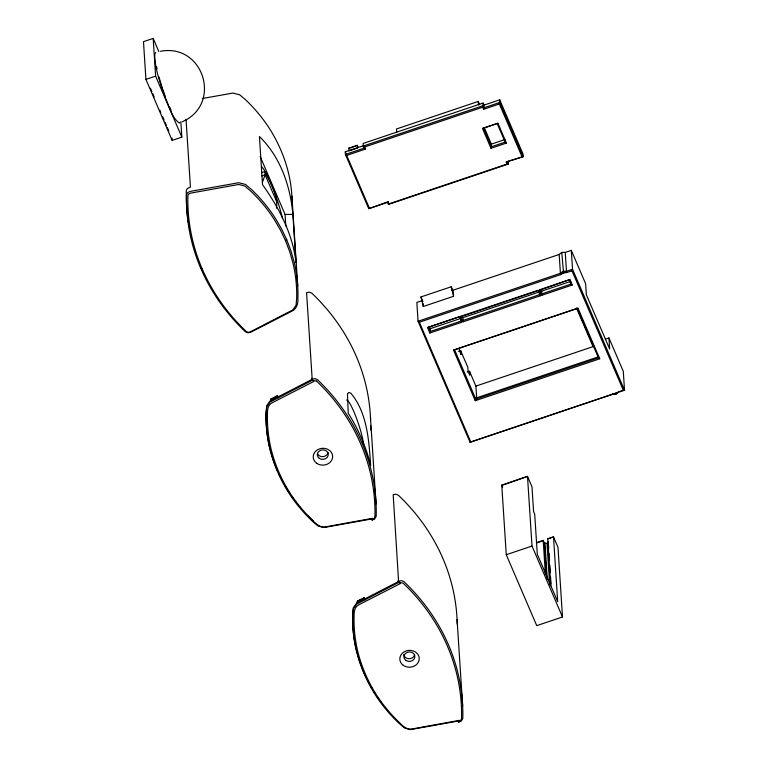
<?xml version="1.0" encoding="UTF-8"?>
<svg xmlns="http://www.w3.org/2000/svg" width="768" height="768" viewBox="0 0 768 768"><rect width="100%" height="100%" fill="white"/><g stroke="black" fill="none" stroke-linecap="round" stroke-linejoin="round"><path stroke-width="1.15" d="M540.634 294.672L540.269 295.814L463.018 321.84L462.941 317.674L461.107 316.646L461.52 322.339L429.869 333.005L427.517 327.533L459.168 316.867L460.838 318.346L461.434 316.502L537.754 290.794L539.587 291.821L540.182 289.978L569.856 279.581L572.208 285.053L541.766 295.306L540.634 294.672L539.856 290.122L541.68 291.149L570.758 281.357M541.766 295.306L541.68 291.149M270.595 401.309L270.749 399.072L277.498 395.606L278.438 397.795M357.197 603.379L357.35 601.142L364.099 597.686L365.04 599.875M276.432 208.224C278.659 195.024 270.154 183.043 264.893 171.552L261.523 172.685M544.858 543.197L547.008 543.562L549.677 584.803M374.938 517.018L374.218 518.563L372.067 520.032L371.616 518.976L372.49 518.333L372.941 519.389M460.301 317.501L460.666 316.358L537.917 290.342L539.587 291.821M539.04 290.976L539.414 289.834L569.856 279.581M483.59 109.286L483.965 105.139L499.718 99.83L499.344 103.978L483.59 109.286L482.698 107.203L483.072 103.046L363.139 143.453L363.302 146.035L364.205 148.118L365.482 149.078L346.704 155.405L345.427 154.445L345.254 151.862L364.032 145.536M490.992 148.282L482.477 128.467L497.923 123.264L506.438 143.078L490.992 148.282L491.366 144.134L484.445 128.026M429.869 333.005L430.234 328.694L429.389 326.736M475.258 400.704L475.728 398.16L598.387 356.842L598.454 357.811L599.731 358.771L475.258 400.704L453.514 350.112L577.987 308.179L599.731 358.771M605.318 339.206L608.957 337.978L623.299 371.357L624.518 390.221L623.309 390.23L571.978 270.806L572.525 269.232L571.306 250.368L565.248 252.413L561.763 252.384L559.19 254.448L451.862 290.611M427.517 327.533L459.168 316.867M262.397 182.381L265.104 174.778L264.893 171.552M547.008 543.562L548.266 541.651L548.717 548.717M155.741 52.531L154.742 54.01C154.646 69.187 160.608 83.702 165.331 97.92C169.469 106.262 171.446 117.312 179.261 123.005L179.645 122.438M276.778 396.605L277.498 395.606L277.613 397.334M363.379 598.685L364.099 597.686L364.214 599.405M388.118 201.754L387.514 202.358L388.406 204.442L389.011 203.837L388.118 201.754L368.736 208.685L345.427 154.445L364.205 148.118L364.09 146.4M482.477 128.467L497.923 123.264M453.514 350.112L577.987 308.179M571.978 270.806L566.746 272.563L560.41 273.312L418.061 321.264L470.064 442.253L624.518 390.221L572.525 269.232L566.467 271.267L560.861 274.55L419.338 322.224L418.061 321.264L416.842 302.41L422.486 300.499M542.602 540.97L543.206 540.365L544.33 542.976L546.461 575.971M285.475 240.586L280.272 229.747L274.128 219.293A181.008 156.758 -3.7 0 0 250.474 190.848L244.79 186.019L238.79 184.474L190.291 193.181L188.621 194.074L187.901 195.629A229.133 198.432 -3.7 0 0 202.09 268.675A229.133 198.432 -3.7 0 0 246.336 331.594L248.045 332.323L249.955 332.016L292.733 309.974L296.045 305.29L296.678 298.339A181.008 156.758 -3.7 0 0 292.982 263.165L289.718 251.741L285.475 240.586L286.646 239.53L281.405 228.614L275.213 218.093A182.294 157.872 -3.7 0 0 251.395 189.437L245.501 184.445L238.752 182.707L189.926 191.453L187.594 192.71L186.566 194.918A230.534 199.651 -3.7 0 0 245.376 331.757L247.795 332.803L250.483 332.371L292.243 310.992C297.101 308.525 298.262 302.669 297.926 297.696A182.294 157.872 -3.7 0 0 294.202 262.272L290.918 250.771L286.646 239.53M560.861 274.55L560.41 273.312L562.982 271.248L566.467 271.267L566.746 272.563M612.192 393.974L615.878 394.32L618.461 392.256L470.064 442.253M458.218 721.056L459.091 720.403L459.542 721.469L458.669 722.112L458.218 721.056L410.611 729.6L404.611 728.054L398.928 723.226A181.008 156.758 -3.7 0 1 375.274 694.781C366.691 681.274 360.25 666.451 356.419 650.909A181.008 156.758 -3.7 0 1 352.733 615.734L353.357 608.774L356.678 604.099L398.65 582.461L400.282 583.584L358.56 604.944C354.336 607.066 353.981 612.24 354.067 616.387A179.712 155.635 -3.7 0 0 357.734 651.312C361.526 666.739 367.93 681.456 376.445 694.858A179.712 155.635 -3.7 0 0 399.926 723.11C403.027 726.326 407.03 729.869 411.869 729.005L459.091 720.403M313.325 521.03A179.712 155.635 -3.7 0 1 289.843 492.787C281.328 479.376 274.925 464.659 271.133 449.232A179.712 155.635 -3.7 0 1 267.456 414.307C267.379 410.17 267.734 404.986 271.949 402.874L313.68 381.504L311.597 379.334L312.106 378.067L306.576 292.627L309.37 292.147L311.798 293.184A230.534 199.651 -3.7 0 1 370.56 419.77M271.949 399.072L275.808 397.094M311.53 378.365L311.99 379.421L270.01 401.059L266.698 405.725L266.064 412.694A181.008 156.758 -3.7 0 0 269.76 447.869L273.014 459.293L277.258 470.448M398.141 580.435L398.65 582.461L393.178 494.707L395.971 494.218L398.4 495.264A230.534 199.651 -3.7 0 1 457.229 624.125M362.419 599.174L357.35 601.142L357.494 603.466M398.592 581.491L356.611 603.13L353.299 607.805L352.666 614.765A181.008 156.758 -3.7 0 0 356.362 649.939L359.616 661.363M459.542 721.469L461.549 719.088A229.142 198.442 -3.7 0 0 403.104 583.123L399.83 582.528L398.198 581.405L401.558 580.627L403.987 581.674A230.534 199.651 -3.7 0 1 462.797 718.512L461.078 721.286L458.669 722.112L458.611 721.142M182.227 121.786C222.624 104.246 203.587 42.998 160.387 51.302M158.794 51.475L153.178 38.4L143.482 41.664L145.92 79.392L172.147 140.4L181.834 137.136L180.845 121.814M145.92 79.392L155.616 76.128L153.178 38.4M479.664 104.717L478.253 101.434L396.48 128.976L396.71 132.461M261.734 175.91L265.104 174.778L276.941 202.32M351.149 147.782L357.312 145.306L357.485 148.042L349.008 150.902L348.826 148.166L357.312 145.306L358.205 147.389M508.176 161.462L508.339 164.035L507.13 164.045L506.227 161.962L523.19 156.643L499.882 102.413L484.138 107.712L483.235 105.629L363.302 146.035L364.579 146.995L482.698 107.203M491.366 144.134L504.998 139.546M506.438 143.078L505.162 142.118L491.539 146.717L483.686 128.458M506.227 161.962L523.19 156.643L523.027 154.07L499.718 99.83M387.514 202.358L368.736 208.685L368.621 206.966M389.011 203.837L507.13 164.045M388.406 204.442L508.339 164.035L507.446 161.952M420.97 296.957L451.248 286.762L453.274 291.456L453.581 296.285L423.293 306.49L420.97 296.957L422.986 301.651M430.234 328.694L460.512 318.49L460.694 321.235L461.52 322.339M462.941 317.674L539.261 291.965L539.434 294.701L540.269 295.814M458.467 351.379L460.666 350.64L467.837 367.325L468.096 371.357L469.776 375.264L469.517 371.242L467.242 372M476.717 398.659L475.901 386.102L594.019 346.31M618.067 391.987L623.309 390.23M547.747 538.838L553.507 536.899L557.99 547.325L562.493 616.973L536.746 625.642L506.266 554.717L501.763 485.078L527.501 476.4L531.984 486.835L533.568 511.334L534.72 514.426L537.302 554.246L557.693 601.709L553.507 536.899L547.747 538.838L550.8 585.965M502.973 485.069L527.501 476.4L532.013 546.048L562.493 616.973M536.39 542.659L543.206 540.365L545.414 574.541M537.408 542.717L541.565 541.325M506.266 554.717L532.013 546.048M544.33 542.976L544.934 542.774L547.296 579.302M372.01 519.072L372.067 520.032L374.477 519.216L376.195 516.432A230.534 199.651 -3.7 0 0 317.386 379.594L314.957 378.557L311.597 379.334L313.229 380.448L316.502 381.043M202.33 98.506L232.954 93.072L239.702 94.81L245.597 99.802A182.294 157.872 -3.7 0 1 269.424 128.458C278.064 142.061 284.554 156.979 288.403 172.637A182.294 157.872 -3.7 0 1 292.157 202.109M372.49 518.333L325.267 526.934C319.891 527.894 315.792 523.469 312.259 520.186A181.008 156.758 -3.7 0 1 307.411 515.376M371.616 518.976L324.01 527.52L318.01 525.974L312.326 521.155A181.008 156.758 -3.7 0 1 288.672 492.701C280.09 479.194 273.648 464.381 269.818 448.838A181.008 156.758 -3.7 0 1 266.122 413.664L266.755 406.694L270.067 402.019L312.048 380.39L311.99 379.421M348.826 148.166L350.045 148.157M260.17 156.499L285.072 214.454L292.886 214.406L295.997 262.55C292.829 234 278.976 207.782 262.531 184.685L259.421 136.541C280.339 156.787 290.371 185.923 292.886 214.406M539.414 289.834L540.182 289.978M460.666 316.358L461.434 316.502M200.832 268.435L202.08 268.675M459.014 317.318L460.838 318.346L460.723 316.522M461.894 321.206L463.018 321.84M594.288 346.819L592.675 345.715L576.432 307.93M572.208 285.053L570.931 284.093L569.251 280.186M476.794 399.802L475.728 398.16M615.341 393.485L615.878 394.32M283.661 483.312L278.678 473.405M284.851 485.338L288.614 491.731A181.008 156.758 -3.7 0 0 289.824 493.584M370.858 686.4L372.048 688.426M373.834 691.469L375.216 693.811M363.859 672.528L369.072 683.357M571.306 250.368L585.648 283.747L586.358 294.787L609.667 349.027L608.957 337.978M499.344 103.978L521.981 156.653M577.382 308.784L598.454 357.811L475.795 399.13L454.723 350.112M497.318 123.869L505.162 142.118M483.072 103.046L483.965 105.139M469.517 371.242L475.901 386.102M364.579 146.995L365.482 149.078M501.763 485.078L502.656 487.162M428.726 327.523L430.406 331.44L460.694 321.235L461.29 319.392L463.114 320.419L539.434 294.701L540.029 292.867L541.862 293.885L570.931 284.093L570.816 282.269M419.338 322.224L470.659 441.648M345.254 151.862L346.195 154.032M346.704 155.405L369.341 208.08M313.229 380.448L313.68 381.504M399.83 582.528L400.282 583.584M155.616 76.128L181.834 137.136M150.432 88.253L151.843 91.536M152.794 93.725L154.205 97.008M159.85 110.15L160.79 112.339M162.672 116.726L164.083 120.01M165.024 122.198L166.435 125.482M167.376 127.67L168.787 130.963M360.038 662.477L363.437 671.405M563.587 273.053L561.763 252.384M451.248 286.762L453.581 296.285M565.248 252.413L566.467 271.267M559.19 254.448L560.41 273.312M549.024 553.43L549.485 560.506M549.792 565.21L550.243 572.285M550.55 576.998L551.011 584.064M478.253 101.434L478.483 104.909M460.666 350.64L460.925 354.672L459.11 348.739M457.075 619.565L462.662 705.974M423.11 303.59L423.293 306.49M370.474 417.494L376.061 503.904M291.917 196.166L297.715 285.802M285.072 214.454L285.83 226.099M270.749 399.072L270.893 401.386M186.048 119.482L190.426 187.123L187.325 188.525L186.298 190.723A230.534 199.651 -3.7 0 0 187.757 218.006M171.994 138.048L172.147 140.4M414.634 654.662A5.491 4.752 -3.7 0 1 409.008 658.704A5.491 4.752 -3.7 0 1 403.757 654.48M382.253 703.814A181.008 156.758 -3.7 0 1 380.909 702.029M378.941 699.322A181.008 156.758 -3.7 0 1 377.04 696.586M316.502 381.053A229.142 198.442 -3.7 0 1 374.938 517.018M328.032 452.582A5.491 4.752 -3.7 0 1 323.126 456.605A5.491 4.752 -3.7 0 1 317.472 453.61M301.315 508.704A181.008 156.758 -3.7 0 1 299.856 506.986M297.725 504.384A181.008 156.758 -3.7 0 1 295.651 501.734M292.992 498.154A181.008 156.758 -3.7 0 1 291.696 496.339M370.666 425.462A230.534 199.651 -3.7 0 1 370.608 430.022M346.531 400.07A25.843 3.802 71.4 0 1 355.939 416.765A25.843 3.802 71.4 0 1 363.6 444.566M190.099 231.494A230.534 199.651 -3.7 0 1 189.629 229.258M189.197 227.011A230.534 199.651 -3.7 0 1 188.794 224.774M188.419 222.518A230.534 199.651 -3.7 0 1 188.074 220.262M261.811 166.906A37.478 5.51 71.4 0 1 282.518 218.362M171.12 110.227A33.926 4.992 71.4 0 1 169.622 107.011M165.514 97.037A33.926 4.992 71.4 0 1 162.922 89.779M162.566 88.742A33.926 4.992 71.4 0 1 158.986 76.925M157.056 68.957A33.926 4.992 71.4 0 1 156.614 66.739M347.472 393.926L348.24 413.386L349.949 415.997A230.534 199.651 -3.7 0 1 369.974 462.586L370.656 465.542C368.966 440.928 367.392 412.781 350.784 393.158L348.768 392.506L347.472 393.926M403.325 665.376A9.725 8.429 -3.7 0 0 419.117 660.048A9.725 8.429 -3.7 0 0 406.157 650.938A9.725 8.429 -3.7 0 0 403.325 665.376M405.888 660.403A5.491 4.752 -3.7 0 0 414.806 657.408A5.491 4.752 -3.7 0 0 407.491 652.253A5.491 4.752 -3.7 0 0 405.888 660.403M316.723 463.296A9.725 8.429 -3.7 0 0 332.515 457.978A9.725 8.429 -3.7 0 0 319.555 448.858A9.725 8.429 -3.7 0 0 316.723 463.296M319.286 458.333A5.491 4.752 -3.7 0 0 328.205 455.328A5.491 4.752 -3.7 0 0 320.89 450.182A5.491 4.752 -3.7 0 0 319.286 458.333"/></g></svg>
